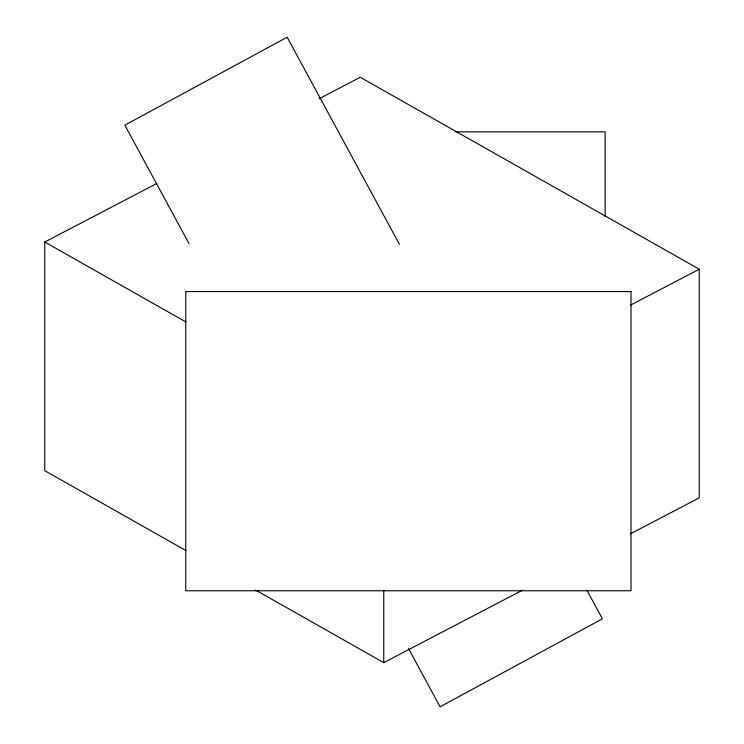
<?xml version="1.0" encoding="UTF-8"?>
<svg xmlns="http://www.w3.org/2000/svg" width="744" height="744" viewBox="0 0 744 744"><rect width="100%" height="100%" fill="white"/><g stroke="black" fill="none" stroke-linecap="round" stroke-linejoin="round"><path stroke-width="1.12" d="M186.019 550.653L44.77 470.673L44.77 242.014L156.779 183.517M319.139 98.729L360.245 77.264L699.23 269.226L699.23 497.885L630.382 533.839M630.382 305.189L699.23 269.226M255.629 590.076L383.755 662.634L522.483 590.187M455.282 131.828L605.114 131.828L605.114 216.485M44.77 242.014L186.019 322.003M399.435 244.339L287.156 37.2L124.843 125.178L188.995 243.548M586.932 590.243L602.417 618.822L440.104 706.8L408.577 648.638M383.755 590.671L383.755 662.634M631.005 291.564L185.768 291.564L185.768 590.755L631.005 590.755L631.005 291.564"/></g></svg>
